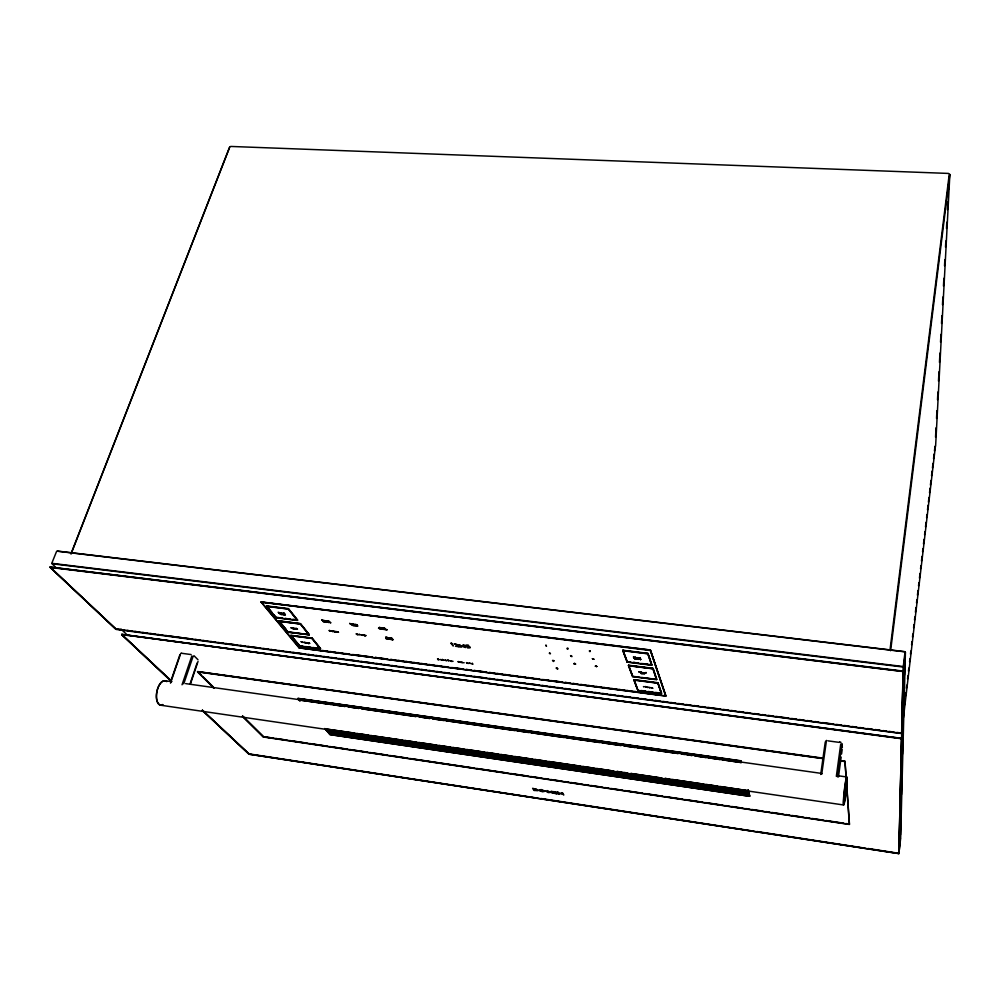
<?xml version="1.0" encoding="UTF-8"?>
<svg xmlns="http://www.w3.org/2000/svg" width="1000" height="1000" viewBox="0 0 1000 1000"><rect width="100%" height="100%" fill="white"/><g stroke="black" fill="none" stroke-linecap="round" stroke-linejoin="round"><path stroke-width="1.5" d="M644.275 673.625C646.112 673.575 642.038 673.875 644.137 673.475M901.562 738.325L898.875 853.6L903.25 667.212M901.625 733.5L903.1 671.087M899.025 853.413L901.663 738.438M903.213 671.213L901.762 733.325M899.35 849.638L903.65 666.925M900.487 834.837L901.188 806.925M901.5 794.525L902.163 768.162M902.513 754.2L903.138 729.4M903.487 715.438L904.112 690.625M904.5 675.125L905.088 651.862M900.65 838.238L905.413 652.237M935.537 437.15L936.025 427.8M936.525 418.462L936.925 410.675M937.5 399.775L937.913 391.987M938.487 381.087L938.975 371.737M939.463 362.4L939.95 353.05M940.525 342.15L940.938 334.363M941.5 323.462L941.912 315.675M942.487 304.775L942.887 296.988M943.462 286.087L943.875 278.3M944.525 265.85L944.85 259.613M945.512 247.162L945.837 240.925M946.488 228.475L946.812 222.237M947.463 209.788L947.875 202M948.525 189.537L948.85 183.312M935.625 445.85L949.862 174.425M290.738 627.737L292.738 628.6L291.475 627.812M899.112 849.425L900.163 840.25M899.388 849.388L900.612 838.688M308.512 643.037C309.312 643.925 307.162 642.862 308.762 642.975M903.525 713.05L903.888 709.95M904.438 705.3L904.8 702.2M905.537 695.987L905.9 692.887M906.45 688.238L906.812 685.138M907.55 678.938L907.913 675.825M908.462 671.175L908.825 668.075M909.562 661.875L909.925 658.775M910.475 654.125L910.837 651.012M911.575 644.812L911.938 641.712M912.487 637.062L912.862 633.962M913.587 627.762L913.95 624.65M914.5 620L914.875 616.9M915.413 612.25L915.962 607.6M916.513 602.95L916.888 599.837M917.438 595.188L917.975 590.538M918.525 585.887L918.9 582.788M919.45 578.138L920 573.475M920.537 568.825L920.913 565.725M921.462 561.075L922.013 556.425M922.562 551.775L922.925 548.663M923.475 544.012L924.025 539.362M924.575 534.712L924.938 531.613M925.487 526.962L926.038 522.3M926.587 517.65L926.95 514.55M927.5 509.9L928.05 505.25M928.413 502.15L928.962 497.488M929.513 492.837L930.062 488.188M930.425 485.087L930.975 480.438M931.525 475.788L932.075 471.125M932.438 468.025L932.987 463.375M933.538 458.725L934.087 454.075M934.45 450.975L935 446.312M903.45 717.6L935.45 446.138M903.35 666.1L905 652.3M903.713 666.287L905.362 652.487M889.963 650.387L949.262 174.112M890.625 650.725L949.812 174.513M837.438 776.862L841.825 744.475M838.462 776.95L841.162 757.038M841.575 753.975L842.2 749.375M836.338 776.363L840.738 743.962M820.7 774.488L825.238 742.212M821.725 774.287L826.25 742M749.163 793.938L327.863 732.188M748.637 791.812L325.788 729.975L748.612 791.712M748.913 792.925L326.812 731.112L748.888 792.825M722.85 759.85L741.388 762.575L695.1 755.85M351.4 624.763L353.325 625.612L352.15 624.85M364.787 635.35L364.125 635.138L365 635.2M282.913 613.362L283.562 613.45M329.888 734.525L749.712 796.3L329.975 734.625L324.8 728.5L330.05 734.3M328.975 733.425L749.45 795.2L328.888 733.325M331.138 704.438L298.738 699.925L345.112 706.5M622.788 650.5L627.137 662.062M302.9 642.337L303.525 642.412M628.438 665.525L632.6 676.6M190.312 683.162L197.1 663.062M190.3 684.362L198.062 661.375M637.85 690.537L633.862 679.862L657.7 683.037M182.037 684.788L191.875 655.888M183.75 683.825L193.088 656.375M170.5 683.162L180.413 654.338M170.538 681.95L179.95 654.587M71.338 552.888L229.562 147.238M71.013 554.138L229.812 146.925M51.887 563.062L56.537 551.512M665.888 695.888L650.487 650.088L261.125 602.05L299.037 647.837M309.725 643.425L308.975 642.95L309.587 643.225M326.662 621.163L325.9 620.725L326.512 621M640.375 659.362L641.075 659.237L640.325 659.212M644.788 672.9L645.362 672.862M354.637 624.725L353.9 624.237L354.513 624.525M385.988 629.7C379.075 627.987 391.337 630.675 385.863 629.487M444.062 660.138L444.725 660.075M393.212 639.712L392.463 639.338L393.1 639.513M825.475 741.363L826.637 740.4M650.212 687.6L650.925 687.7M638.55 657.875L638.025 657.812M180.65 653.538L181.45 653.012M567.238 648.825C566.812 646.65 569.688 649.613 567.25 648.838M281.462 613.125L282.65 613.65L281.325 612.95M382.038 628.125L380.938 627.612L382.1 628.212M324.787 620.7L325.9 621.2L324.738 620.612M325.988 621.862L327.1 622.375L325.925 621.788M352.775 624.225C355.225 625.138 351.6 623.312 352.825 624.587M306.688 642.775L307.525 642.925M337.488 631.838L338.575 632.325L337.55 631.712M328.413 622.2C331.5 623.225 325.613 621.475 328.363 622.388M306.562 642.613L307.562 643.238M442.6 659.887L443.7 660.387L442.562 659.8M445.475 660.263L446.562 660.763L445.425 660.175M450.15 660.863L452.062 661.475L450.1 660.788M636.013 658.7L637.112 659.25L635.95 658.538M536.15 789.762L536.85 789.45L532.625 788.312L533.975 790.475L538.062 790.575L536.15 789.775M363.562 635.275C364.338 635.588 362.375 634.963 363.512 635.212M643.75 672.788C644.562 673.162 642.525 672.475 643.725 672.725M641.825 673.062C638.663 673.662 645.75 674.338 641.825 673.062L641.137 673.4L642.513 673.35M323.162 621.438L322.788 621.15M902.887 671.363L50.05 567.15L115.925 629.25M357.25 634.612L356.712 634.312M266.413 606.175L288.137 608.913M288.075 632.275L309.275 634.725M290.8 635.525L311.775 638.288M622.888 650.413L647.625 653.637M628.538 665.438L652.938 668.538M656.575 679.55L653.025 668.4M661.35 693.487L637.938 690.4M230.625 146.438L948.587 173.438M849.412 824.275L263.625 736.762L272.887 738.037M57.3 551.062L904.587 651.612M57.05 551.188L904.55 651.8M52.237 563.375L902.788 666.488M52.275 563.787L902.75 666.963M50.225 567.038L902.925 671.062M902.875 671.525L50.138 567.425L115.988 629.35M261.3 601.938L650.325 650M261.212 602.188L650.225 650.487M288.288 608.6L266.625 605.962L272.225 612.725M623.075 650.3L647.712 653.3M266.55 606.362L288.137 609.05M623.013 650.725L647.613 653.787M278.762 612.712L279.175 613.212L278.15 612.275L279.6 612.688L278.85 612.825M634.412 658.425L635.375 658.65L634.462 658.538M379.688 627.188C377.95 627.962 382.375 628.138 380.438 627.837L379.613 627.737L380.25 627.712M382.013 628.725L382.125 628.888M322.987 621.425L324.55 622.05L322.912 621.075M277.663 617.5L282.225 618.075M285.275 618.45L289.837 619.038M292.875 619.412L297.45 619.987M627.4 661.663L630.425 662.038M638 663L633.45 662.425L637.987 663.138M642.537 663.575L647.087 664.15M276.15 617.438L282.238 618.212M285.275 618.587L289.837 619.175M292.887 619.55L297.45 620.125M627.4 661.8L630.425 662.188M641.025 663.525L651.625 664.862M276 617.75L297.3 620.438L288.325 609.125M627.3 662.138L651.525 665.2M628.75 665.263L652.862 668.325M300.188 623.9L278.988 621.2L287.9 632.2M628.663 665.6L652.763 668.65M278.988 621.337L300.2 624.038M628.65 665.738L652.763 668.8M329.375 630.737L329.175 630.475M356.637 634.2L356.1 633.812L357.812 634.712L356.65 633.888M329.462 630.837L330.188 630.725L329.412 630.413M288.212 631.838L309.137 634.663M634.338 676.538L638.8 677.113M641.762 677.487L655.113 679.212M309.113 634.8L288.05 632.075L278.925 621.025L300.275 623.638L279.125 620.9L286.238 629.6M655.088 679.362L632.688 676.462M632.775 676.675L656.538 679.675L652.925 668.875M311.913 637.987L291.012 635.337L299.637 645.738M657.788 682.712L634.125 679.712L637.45 688.775M290.938 635.725L311.775 638.425M634.062 680.125L657.688 683.188M438.413 658.938L437.825 659.212L439.125 659.8M440.775 659.6L440.1 659.513M458.275 661.862L458.113 661.6M458.338 661.963L459.175 661.862L458.387 661.538M643.462 686.587L643.5 686.688M643.725 686.612L643.763 686.712M299.8 645.8L302.738 646.188M305.675 646.575L310.087 647.15M313.025 647.537L320.363 648.5M641.012 690.525L645.375 691.1M648.288 691.488L652.65 692.05M655.55 692.438L661.375 693.2M299.812 645.938L320.525 648.75L312.062 638.225M299.675 646.237L320.3 648.875L311.95 638.488M638.013 690.612L661.312 693.6M299.337 647.475L303.975 648.088M307.062 648.5L311.7 649.1M314.8 649.513L319.438 650.125M322.525 650.525L327.163 651.137M330.25 651.538L334.888 652.15M337.987 652.562L342.625 653.162M345.712 653.575L348.8 653.975M353.438 654.587L371.987 657.025M387.45 659.062L375.087 657.438L387.45 659.188M395.175 660.075L390.538 659.463L447.738 667.113M398.275 660.475L402.912 661.087M406 661.5L410.637 662.1M413.725 662.513L418.363 663.125M421.463 663.525L426.1 664.137M429.188 664.538L433.825 665.15M436.912 665.562L441.55 666.162M444.65 666.575L447.738 666.975M452.375 667.588L463.188 669.013M466.287 669.412L470.925 670.025M474.012 670.438L486.375 672.062M489.475 672.463L494.113 673.075M497.2 673.475L501.838 674.087M504.925 674.5L509.562 675.1M512.663 675.512L517.3 676.125M520.388 676.525L525.025 677.138M528.112 677.537L532.75 678.15M535.85 678.562L538.938 678.962M543.575 679.575L548.212 680.188M551.3 680.588L562.125 682.013M565.212 682.412L569.85 683.025M572.95 683.438L577.587 684.038M580.675 684.45L585.312 685.062M588.4 685.462L593.038 686.075M596.138 686.475L600.775 687.087M603.862 687.5L608.5 688.1M611.587 688.512L616.225 689.125M619.312 689.525L623.95 690.138M627.05 690.537L631.688 691.15M634.775 691.562L637.863 691.963L580.675 684.587M642.5 692.575L647.138 693.188M650.238 693.587L661.05 695.013M299.35 647.613L348.812 654.112M351.9 654.513L372 657.163M450.825 667.525L463.2 669.15M466.287 669.55L470.925 670.163M474.012 670.562L486.375 672.188M489.475 672.6L538.938 679.1M542.025 679.513L562.125 682.15M565.212 682.55L569.85 683.162M572.938 683.575L577.575 684.175M640.95 692.513L661.05 695.15M299.262 647.862L665.8 695.913L650.525 650.487M299.212 647.913L665.6 696.087M124.05 630.037L116.3 629.012L901.5 733.35M127.15 630.45L131.788 631.062M134.887 631.475L139.537 632.087M142.637 632.5L147.275 633.112M150.375 633.525L155.025 634.138M158.125 634.55L162.763 635.175M165.863 635.575L192.188 639.062M195.287 639.475L199.938 640.1M203.038 640.5L207.675 641.125M210.775 641.525L215.425 642.15M218.525 642.562L223.162 643.175M226.262 643.587L237.113 645.013M240.2 645.425L244.85 646.05M247.95 646.45L260.338 648.1M263.438 648.512L268.087 649.125M271.175 649.538L275.825 650.15M278.925 650.562L283.575 651.175M286.663 651.587L289.762 652M292.863 652.4L305.25 654.05M308.35 654.463L313 655.075M316.1 655.487L320.737 656.1M323.837 656.513L328.488 657.125M331.587 657.537L336.225 658.15M339.325 658.562L343.975 659.175M347.075 659.587L357.912 661.025M361.012 661.438L373.4 663.075M376.5 663.487L381.138 664.1M384.237 664.513L388.888 665.125M391.987 665.537L396.625 666.15M399.725 666.562L402.825 666.975M407.475 667.588L418.312 669.025M421.413 669.438L426.062 670.05M429.15 670.462L433.8 671.075M436.9 671.488L441.55 672.1M444.637 672.513L449.288 673.125M452.388 673.538L457.038 674.163M460.125 674.562L464.775 675.188M467.875 675.588L470.975 676M474.062 676.413L486.463 678.05M489.55 678.462L494.2 679.087M497.3 679.488L501.95 680.113M505.037 680.512L509.688 681.137M512.788 681.55L517.438 682.163M520.525 682.575L525.175 683.188M528.275 683.6L539.113 685.037M542.212 685.438L546.862 686.062M549.963 686.475L554.6 687.087M557.7 687.5L562.35 688.112M565.45 688.525L570.087 689.137M573.188 689.55L577.837 690.163M580.938 690.575L584.025 690.987M588.675 691.6L591.775 692.013M594.875 692.425L599.513 693.037M602.612 693.45L607.263 694.062M610.363 694.475L615 695.088M618.1 695.5L622.75 696.112M625.85 696.525L630.487 697.138M633.587 697.55L638.237 698.162M641.338 698.575L645.975 699.188M649.075 699.6L652.175 700.013M655.275 700.425L659.925 701.038M663.012 701.45L667.663 702.062M670.763 702.475L675.413 703.088M678.5 703.5L683.15 704.112M686.25 704.525L690.9 705.138M693.988 705.55L698.637 706.162M701.737 706.575L704.837 706.988M707.938 707.4L720.325 709.038M723.425 709.45L728.062 710.062M731.162 710.475L735.812 711.087M738.913 711.5L743.55 712.125M746.65 712.525L749.75 712.938M754.4 713.55L759.038 714.175M762.138 714.587L765.238 714.987M768.337 715.4L772.975 716.012M776.075 716.425L788.462 718.075M791.562 718.475L796.213 719.1M799.312 719.5L803.95 720.125M807.05 720.537L811.7 721.15M814.8 721.562L817.887 721.963M822.537 722.588L833.375 724.025M836.475 724.425L841.125 725.05M844.225 725.462L848.875 726.075M851.963 726.488L856.612 727.1M859.712 727.513L862.812 727.925M867.45 728.538L872.1 729.15M875.2 729.562L879.85 730.175M882.938 730.588L886.038 731M889.137 731.413L893.787 732.025M896.875 732.438L901.525 733.05M116.15 629.425L901.475 733.538M121.838 634.338L901.4 738.312M901.35 738.725L121.662 634.513L171.65 681.575M181.962 653.325L191.125 654.562M827.887 740.85L839.475 742.412M823.162 758.162L197.688 671.55L200.975 674.788M840.138 760.588L844.762 761.225M823.112 758.487L197.537 671.65L213.95 688.1M840.113 760.7L844.737 761.488L840.088 760.975M197.613 671.9L823.1 758.625M298.113 698.363L740.913 760.788M741 761L298.012 698.512L300 700.763M297.987 698.637L740.837 761.237M165.575 680.775L170.2 681.438M185.637 683.612L821.787 773.45M838.775 775.85L846.5 776.938M334.225 704.875L345.025 706.4M358.9 708.363L348.1 706.838L358.988 708.462M361.987 708.787L415.962 716.413M429.837 718.375L419.05 716.85L429.9 718.562M432.925 718.812L621.075 745.4M624.163 745.825L678.138 753.45M692.025 755.413L681.225 753.888L684.325 754.513M361.962 708.863L416.025 716.6M432.912 718.888L443.775 720.525M446.788 720.85L514.712 730.537M517.737 730.875L528.587 732.5M531.613 732.825L564.05 737.513M567.087 737.837L599.525 742.525M602.55 742.85L621.112 745.575M624.15 745.9L634.987 747.537M638.025 747.862L678.175 753.562M687.375 754.837L692.038 755.6M695.088 755.925L705.913 757.562M708.975 757.887L719.8 759.525M354.137 733.05L324.75 728.825L613.875 771.125L596.838 768.475M357.212 733.562L368.05 735.075M371.125 735.6L402.05 740.113M405.15 740.487L415.962 742.138M419.062 742.525L436.05 745.075M439.162 745.462L449.963 747.113M453.075 747.487L463.888 749.137M466.987 749.525L483.975 752.075M487.088 752.45L497.887 754.1M501 754.488L511.8 756.137M514.913 756.513L531.9 759.062M535.013 759.45L545.812 761.1M548.925 761.488L579.825 766.062M582.925 766.45L593.737 768.1M616.938 771.413L621.562 772.163M624.663 772.537L627.75 773.062L616.987 771.513M630.85 773.438L661.75 778.025M669.488 779.15L664.862 778.413L748.35 790.763L720.512 786.538M672.588 779.538L703.5 784.125M706.6 784.5L717.412 786.15M630.9 773.538L661.787 778.125M160.575 705.2L843.263 804.925M333.375 734.587L336.45 735.05M339.538 735.5L356.488 737.987M359.575 738.438L364.2 739.125M367.287 739.575L370.363 740.025M373.45 740.475L378.075 741.162M381.15 741.612L390.4 742.962M393.488 743.425L398.113 744.1M401.188 744.55L404.275 745M407.362 745.462L411.987 746.137M415.062 746.587L424.312 747.95M432.025 749.075L427.4 748.4L438.188 750.1M435.1 749.525L438.188 749.987M441.262 750.438L445.887 751.112M448.975 751.562L459.762 753.15M462.85 753.6L465.925 754.062M469.012 754.513L472.1 754.963L441.262 750.55M479.8 756.1L475.175 755.413L499.837 759.15M482.887 756.55L499.837 759.038M544.538 765.6L547.625 766.05M550.7 766.513L567.663 769L543 765.487M570.737 769.45L573.825 769.9M578.45 770.575L581.538 771.038L576.9 770.475M601.575 773.975L584.612 771.488L601.562 774.087M604.65 774.425L607.737 774.875M612.362 775.562L615.438 776.012M618.525 776.462L623.15 777.15M626.237 777.6L635.475 778.95M638.562 779.412L643.188 780.088M646.275 780.537L649.35 780.987M652.438 781.45L657.062 782.125M660.138 782.575L677.1 785.062M680.175 785.525L683.263 785.975M686.35 786.425L690.975 787.1M694.05 787.55L704.837 789.137M707.925 789.587L711.012 790.05M714.087 790.5L717.175 790.95M720.25 791.4L724.875 792.087M727.962 792.537L738.75 794.125M741.838 794.575L744.912 795.025M331.838 734.475L336.463 735.15M339.538 735.612L356.5 738.1M359.575 738.55L370.363 740.138M373.45 740.588L390.4 743.075M393.488 743.538L404.275 745.113M407.362 745.575L424.312 748.062M570.737 769.562L573.825 770.013M604.65 774.538L607.737 775M610.812 775.45L615.438 776.125M618.525 776.575L635.475 779.075M638.562 779.525L649.35 781.112M652.438 781.562L683.263 786.087M686.338 786.538L717.163 791.062M720.25 791.525L744.912 795.138M275.975 738.5L286.8 740.113M289.887 740.575L306.887 743.112M309.975 743.575L326.975 746.112M330.062 746.575L347.062 749.1M350.15 749.562L367.15 752.1M370.25 752.562L387.238 755.1M390.337 755.562L407.337 758.1M410.425 758.562L473.787 768.012M476.875 768.475L507.788 773.075M510.875 773.538L527.875 776.075M530.962 776.538L541.775 778.15M544.875 778.612L547.962 779.075M551.05 779.538L561.875 781.15M564.963 781.612L568.05 782.075M571.138 782.537L581.962 784.15M585.05 784.613L588.138 785.062M591.237 785.525L602.05 787.138M605.138 787.6L608.237 788.062M611.325 788.525L622.137 790.138M625.225 790.6L642.225 793.138M645.325 793.6L662.325 796.137M665.413 796.6L682.412 799.125M685.5 799.587L702.5 802.125M705.588 802.588L722.588 805.125M725.675 805.588L728.775 806.05M731.862 806.513L742.675 808.125M745.775 808.575L748.863 809.038M751.95 809.5L762.763 811.112M765.863 811.575L768.95 812.038M772.038 812.5L782.862 814.112M785.95 814.575L789.038 815.037M792.125 815.5L802.95 817.113M806.038 817.575L809.125 818.037M812.225 818.5L823.037 820.113M826.125 820.562L843.125 823.1M846.213 823.562L849.312 824.025M263.5 737.025L849.25 824.438M249.2 753.913L537.737 798.125M540.825 798.487L753.75 831.15M756.85 831.513L864.85 848.125M867.938 848.487L898.787 853.312M332.5 631.45L333.263 631.413L332.35 631.038M332.725 631.587L332.25 631.112M627.225 661.925L651.737 665.025L647.887 653.375M901.538 738.475L121.788 634.438L170.688 680.212M275.975 617.55L297.538 620.275L288.438 608.85M390.487 638.962L389.775 639.1L391.112 639.538L390.55 639.062M378.875 628.112L380.138 628.938L378.475 628.175M642.513 672.575L641.8 672.55M839.638 741.787L840.975 742.35M360.788 634.925L361.362 634.938M358.237 634.6L358.825 634.612M248.912 754.025L202.325 710.275M365.588 635.538L366.175 635.55M452.45 661.3L453.075 661.312M463.537 662.738L464.162 662.75M471.087 663.725L471.712 663.737M468.375 663.363L469.012 663.388M638.725 659.188L639.438 659.2M299.525 645.987L290.875 635.413M275.763 617.438L266.488 606.05M300.487 623.837L309.2 634.85M50.125 567.125L116.013 629.025M202.387 710.163L249.062 753.863M121.713 634.725L171.7 681.663M202.375 710.475L248.95 754.212M51.938 563.625L56.625 568.212M121.075 629.15L127.85 635.562M203.175 676.963L213.038 686.725M242.638 716L263.475 736.6M242.475 716.175L263.312 736.875M197.55 671.938L214 688.188M242.525 716.375L263.363 736.963M193.975 655.713L197.963 659.712M657.987 682.975L661.575 693.275M297.863 698.575L299.938 700.987M261.163 602.013L299.175 647.412M274.1 614.975L275.963 617.225M266.4 606.3L275.825 617.675M290.8 635.662L299.5 646.162M303.975 642.362L306.4 643.088L305.712 642.5M304.9 642.487L305.95 643L304.538 642.35M288.463 608.675L297.587 620.062M300.512 623.663L309.275 634.587M312.087 638.05L320.513 648.562M300.375 624.113L309.075 634.925M845 761.425L846.225 778.188M447.15 660.175L448.75 660.288M448.125 660.3L448.587 661.025L447.837 660.263M468.05 663.462L466.413 662.588L467.15 663.35M570.913 655.8L571.9 656.65L570.55 655.638L571.6 655.763M622.987 650.275L627.225 661.587M628.625 665.3L632.7 676.125M622.85 650.375L627.1 661.675M628.5 665.387L632.575 676.213M633.913 679.775L637.825 690.163M634.312 658.15L635.575 659.05L633.95 657.987L635.225 658.15M647.975 653.5L651.838 664.8M653.112 668.512L656.812 679.338M657.95 682.788L661.525 693.55M647.788 653.863L651.663 665.163M657.85 683.263L661.4 693.625M650.4 650.575L665.725 696.05M748.25 789.85L749.725 796.225L748.1 790.05M842.05 743.612L842.337 747.55M846.462 781.375L849.488 824.35M844.925 761.225L846.137 778.075M846.462 782.663L849.375 824.425M162.812 704.725A12.412 6.037 -79.2 0 1 156.8 692.275A12.412 6.037 -79.2 0 1 166.775 681.625M844.35 802.45A14.038 0.862 -83.6 0 1 843.612 797.8A14.038 0.862 -83.6 0 1 846.2 778.238A14.038 0.862 -83.6 0 1 846.462 786.425M846.3 788.175A14.038 0.862 -83.6 0 1 845.475 795.325M845.25 797A14.038 0.862 -83.6 0 1 844.562 801.338M162.662 704.538A12.237 5.962 -79.2 0 1 156.613 693.037A12.237 5.962 -79.2 0 1 165.9 681.263M333.475 631.25L334.65 631.812L333.475 631.25M323.25 620.425L324.525 620.988L323.25 620.425M281.438 614.163L282.3 614.538L281.438 614.163M324.45 621.587L325.725 622.15L324.45 621.587M328.113 621.225L327.062 620.913L328.113 621.225M282.562 614.425L281.2 614.062L282.562 614.425M293.663 628.4L294.5 628.763L293.663 628.4M331.625 631.188L330.6 630.875L331.625 631.188M335.725 631.712L334.688 631.4L335.725 631.712M364.312 635.625L365.462 635.862L364.4 635.562M294.75 628.663L293.425 628.3L294.75 628.663M351.213 623.938L352.488 624.5L351.213 623.938M354.487 625.562L353.387 625.425L354.487 625.562M356.037 625.763L354.95 625.625L356.037 625.763M356.125 624.75L355.3 624.525L356.125 624.75M646.525 686.825L647.513 687.463L646.525 686.825M457.925 644.825L456.863 646.1L459.525 646.775L455.5 646.263L457.038 644.75L454.113 643.8L457.925 644.825M380.562 628.663L381.838 629.212L380.562 628.663M556.3 668.05L557.7 668.875L556.3 668.05M590.163 651C590.212 652.9 588.3 649.85 590.163 651M302.538 642.387L301.163 641.7L302.538 642.387M384.538 628.325L383.713 628.1L384.538 628.325M384.825 629.388L383.988 629.275L384.825 629.388M390.838 638.062L392.088 638.612L390.838 638.062M391.225 639.113L392.463 639.65L391.225 639.113M389.237 638.038L388.4 637.938L389.237 638.038M389.3 639.05L388.2 638.913L389.3 639.05M323.088 620.65L321.725 619.95L323.088 620.65M356.375 624.775L355.025 624.612L356.375 624.775M441.125 659.613L442.3 660.188L441.125 659.613M574.1 663.763L575.562 664.075L574.1 663.763M351.05 624.163L349.7 623.462L351.05 624.163M384.8 628.35L383.425 628.175L384.8 628.35M645.763 686.737C645.662 688.337 644.175 685.763 645.763 686.737M389.487 638.075L388.137 637.9L389.487 638.075M359.938 634.562L359 634.438L359.938 634.562M460.65 662.337L459.5 662.188L460.65 662.337M592.413 658.662L593.812 659.225L592.413 658.662M324.688 621.675L324.688 621.675M327.413 622.013L327.413 622.013M640.3 657.638C638.075 658.525 639.775 658.575 640.3 657.638M280.163 613.1L281.312 613.45L280.163 613.1M596.85 666.462L595.363 666.213L596.85 666.462M646.012 672.513L645.688 673.312L646.012 672.513M351.463 624.025L351.463 624.025M470.175 647.362L469.95 647.913C463.038 647.575 472.55 647.575 466.737 646.5L465.9 645.088L468.75 645.45L466.95 645.537L470.175 647.362M459.412 645.15L460.475 645.438L459.412 645.15M460.238 646.525L461.3 646.812L460.238 646.525M380.812 628.737L380.812 628.737M461.812 662.25C459.288 662.35 465.025 663.138 461.812 662.25M391.075 638.138L392.013 638.5L391.075 638.138M391.463 639.188L391.463 639.188M470.238 663.337L469.237 663.213L470.238 663.337M593.475 659.188L592.663 658.988L593.475 659.188M651.575 687.638L652.688 688.225L651.575 687.638M308.325 643.375L308.988 643.525L308.325 643.375M575.225 664.025L574.4 663.913L575.225 664.025M574.325 663.413L575 663.6L574.325 663.413M595.763 666.162L596.5 666.45L595.763 666.162M553.575 660.738L553.425 661.5L554.012 660.675L552.513 660.475L553.575 660.738M545.35 791.213L542.513 791.787L538.362 790.163L541.175 789.575L545.35 791.213M539.688 789.825L540.413 791L544.388 791.075L539.688 789.825M634.875 657.613L633.462 657.013L634.875 657.613M537.075 790.375L534.312 789.663L537.075 790.375M638.725 671.7L640.612 672.588L638.725 671.7M550.15 792.425C545.688 793.775 544.913 787.7 550.15 792.425M551.138 791.388L550.625 792.05L551.888 792.875L557.025 793.812L551.575 792.163L555.862 791.963L551.138 791.388M535.913 789.338L533.737 788.737L535.913 789.338M649.737 687.712L648.7 687.325L649.737 687.712M636.312 657.763L637.5 658.125L636.312 657.763M285.012 614.475C286.225 615.6 283.95 614.675 285.012 614.475M387.3 637.463L386.075 637.3L386.25 637.913L385.662 637.087L388.038 638.138L387.3 637.463M387.362 638.462L386.15 638.312L386.312 638.925L385.737 638.088L388.1 639.15L387.375 638.462M297.162 628.713C298.337 629.8 296.112 628.9 297.162 628.713M357.488 625.688C358.537 626.75 356.425 625.875 357.488 625.688M463.475 645.425L462.475 646.012L463.95 646.2L463.488 645.425M463.575 644.762L461.463 646.2L465.613 647.55L465.55 646.4L463.575 644.762M549.812 653.25L549.963 653.525C547.575 652.425 552.05 654.562 549.825 653.25M329.738 622.087L330.7 622.8L329.738 622.087M382.587 627.712L383.5 628.425L382.587 627.712M635.363 657.212L636.15 657.962L635.363 657.212M637.6 658.625L638.387 659.375L637.6 658.625M556.838 668.112L557.425 668.75L556.838 668.112M381.763 629.113L380.812 628.9L381.712 629.012M392.4 639.55L391.463 639.338L392.35 639.45M283.275 614.35L284.05 614.862L283.275 614.35M295.462 628.587L296.212 629.087L295.462 628.587M545.962 645.238L546.438 646.225L545.962 645.238M283.913 613L284.65 613.9L283.913 613M637.863 657.638L638.075 658.238L637.863 657.638M279.675 613.538L281.288 614.538L279.675 613.538M283.875 614.062L284.6 614.963L283.875 614.062M640.275 659.075L640.475 659.675L640.275 659.075M324.675 620.538L325.1 621.1L324.675 620.538M328.7 621.05L329.125 621.613L328.7 621.05M356.725 624.575L357.137 625.138L356.725 624.575M382.013 627.75L382.4 628.312L382.013 627.75M325.65 621.413L326.3 622.275L325.65 621.413M356.4 625.288L357.025 626.138L356.4 625.288M382.75 628.875L383.15 629.438L382.75 628.875M451.662 643.275L450.737 643.162L453.312 645.987L451.662 643.275M389.85 637.875L390.225 638.425L389.85 637.875M336.3 631.55L336.712 632.087L336.3 631.55M337.375 631.688L337.788 632.225L337.375 631.688M361.975 634.825L362.375 635.363L361.975 634.825M640.962 671.875L641.275 672.738L640.962 671.875M292.638 627.875L293.35 628.737L292.638 627.875M296.05 628.312L296.75 629.175L296.05 628.312M437.575 658.825L438.113 659.663L437.575 658.825M442.325 659.45L442.863 660.275L442.325 659.45M472.225 663.337L472.725 664.175L472.225 663.337M506 759.938L502.925 759.488L506 760.05M533.75 764.013L509.087 760.4L533.75 764.125M539.913 764.925L536.838 764.475L539.913 765.037M557.938 792.138L557 792L558.263 794.15L559.2 794.3L558.65 793.363L562.312 793.913L563.787 794.987L562.55 792.837L561.6 792.7L562.15 793.637L558.488 793.088L557.938 792.138M898.763 853.55L249.137 754.212L898.763 853.612M845.188 798.662A13.838 0.85 -83.6 0 0 846.925 777.262A13.838 0.85 -83.6 0 0 843.888 797.038A13.838 0.85 -83.6 0 0 845.188 798.662"/></g></svg>
